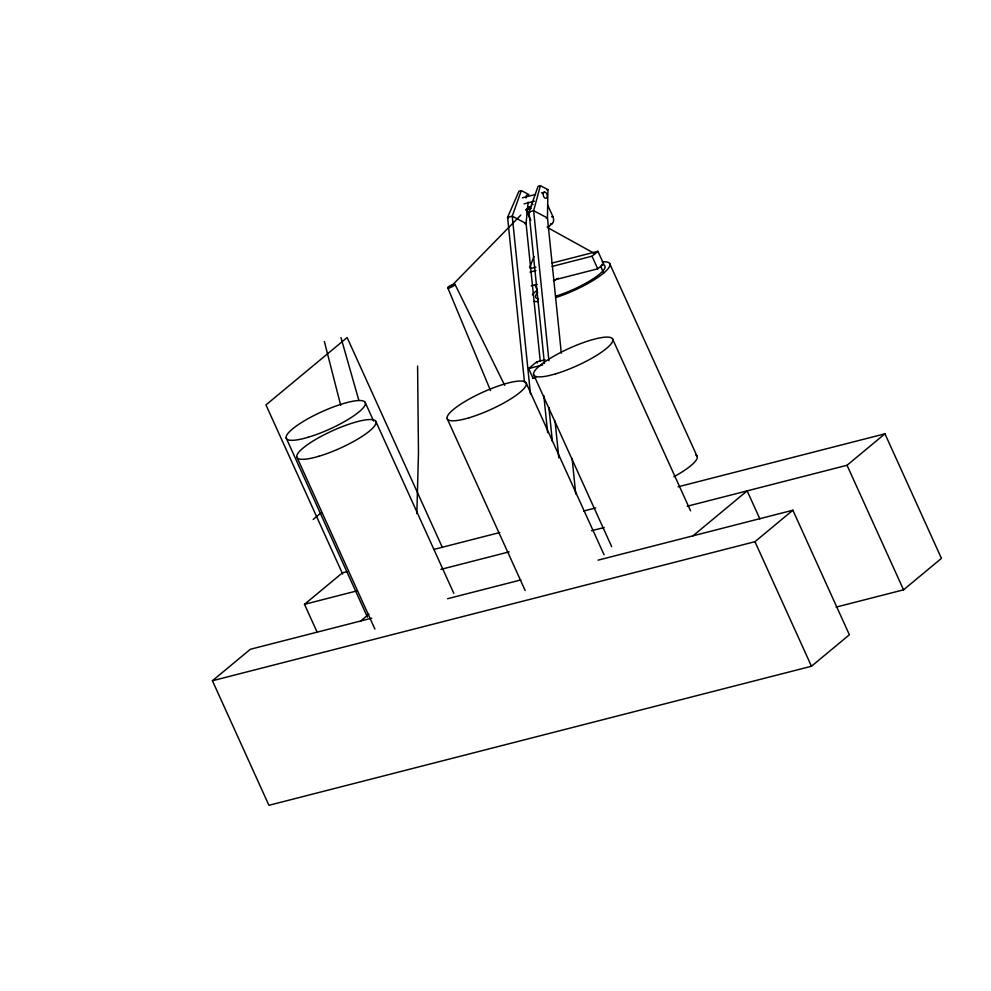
<?xml version="1.0" encoding="UTF-8"?>
<svg xmlns="http://www.w3.org/2000/svg" width="991" height="991" viewBox="0 0 991 991"><rect width="100%" height="100%" fill="white"/><g stroke="black" fill="none" stroke-linecap="round" stroke-linejoin="round"><path stroke-width="1.49" d="M544.418 363.412L528.983 211.913L538.076 186.296L540.392 185.689L547.936 189.653L547.453 217.97L561.315 353.143M416.839 513.611L418.475 452.862L417.595 366.063M528.116 202.152L526.06 223.446L540.293 361.455M526.01 198.089L526.518 195.14M540.392 185.689L533.629 210.724L548.927 360.749M527.683 194.843L528.847 194.546L521.303 190.594L512.236 216.199L530.482 394.145M529.603 267.917L533.976 256.458M451.4 286.089L520.808 215.109M321.394 512.483L313.193 519.445M535.883 377.596L533.071 378.314L528.649 368.553L536.664 361.864L545.1 359.696M533.071 378.314L534.57 377.063M530.804 220.299L525.998 209.72L529.058 207.169L531.56 206.537M532.712 204.146L532.142 204.617L532.762 204.456M547.391 227.162A5.413 3.307 75.6 0 0 548.543 226.666L552.334 223.52A5.413 3.307 75.6 0 0 552.854 216.459L547.577 204.815M552.136 266.418L592.011 256.198L597.907 251.305L603.63 263.916L597.734 268.809L553.424 280.168M598.044 560.163L792.874 510.216L849.374 634.785L811.468 666.249L268.92 805.311L212.421 680.743L250.339 649.278L371.736 618.161M317.194 632.32L304.497 604.324L342.403 572.86L346.9 571.708M360.724 620.985L368.974 614.147M692.994 535.821L747.152 490.867L759.874 518.925M212.421 680.743L754.969 541.693L792.874 510.216M687.283 506.215L847.032 465.275L884.951 433.798L941.45 558.367L903.544 589.831L836.094 607.111M546.772 189.95L547.936 189.653M521.303 190.594L518.974 191.189L507.578 217.401L524.474 382.105M522.393 197.816L535.586 194.434M541.445 192.935L544.381 192.18M524.078 203.861L534.347 201.235M525.998 209.72L530.978 208.432M524.896 223.743L526.06 223.446L512.236 216.199L507.578 217.401L508.445 217.847M546.289 218.268L547.453 217.97L533.629 210.724L528.983 211.913L529.838 212.359M551.615 216.781L552.854 216.459M550.463 224.003L552.334 223.52M547.292 226.989L548.543 226.666M531.461 268.338L535.896 267.198M552.136 263.036L597.907 251.305M529.987 272.091L535.896 270.58M531.275 285.842L537.184 284.33M528.649 368.553L542.696 364.948M433.823 549.423L499.774 532.526M583.699 511.009L595.69 507.937M678.117 486.816L884.951 433.798M304.497 604.324L356.946 590.884M440.884 569.367L509.176 551.863M591.491 530.767L604.237 527.497M447.536 598.737L520.87 579.933M548.134 227.856L594.959 253.746M454.993 284.355L504.692 385.313M847.032 465.275L903.544 589.831M754.969 541.693L811.468 666.249M609.601 263.47L697.218 456.603M600.682 266.356L603.742 273.107M592.011 256.198L597.734 268.809M612.5 338.786L690.554 510.836M534.843 284.739L537.295 290.14M533.616 374.586L611.67 546.648M526.01 382.699L604.052 554.762M447.127 418.512L525.18 590.562M442.382 547.503L347.135 337.547L265.96 404.923L342.663 574.024M375.738 421.212L453.791 593.275M365.072 402.197L373.644 421.088M296.854 457.024L374.908 629.074M286.188 438.01L367.426 617.083M536.664 361.864L537.221 363.078M447.721 287.663L490.52 390.553M340.966 337.609L358.878 400.475M324.379 341.548L340.681 405.245M572.104 458.449L575.746 494.026M543.811 395.607L547.627 432.596M555.071 421.051L558.813 457.83M548.915 407.536L552.371 441.367M695.769 455.03A43.344 9.526 -24.4 0 1 673.88 476.745M602.218 261.847A43.344 9.526 -24.4 0 1 601.909 274.47A43.344 9.526 -24.4 0 1 556.199 297.436M538.398 301.499A43.344 9.526 -24.4 0 1 534.124 301.413M532.328 294.909A43.344 9.526 -24.4 0 1 537.085 290.19M602.045 264.374A38.017 8.362 -24.4 0 1 594.749 277.728A38.017 8.362 -24.4 0 1 555.641 296.222M538.571 298.985A38.017 8.362 -24.4 0 1 537.791 292.333M553.833 280.676A38.017 8.362 -24.4 0 1 558.367 278.198M530.693 208.395A3.146 1.92 75.6 0 1 529.058 207.169M308.213 437.254A43.344 9.526 -24.4 0 0 365.357 402.817A43.344 9.526 -24.4 0 0 303.754 421.163A43.344 9.526 -24.4 0 0 308.213 437.254M318.879 456.269A43.344 9.526 -24.4 0 0 376.023 421.832A43.344 9.526 -24.4 0 0 314.42 440.177A43.344 9.526 -24.4 0 0 318.879 456.269M469.139 417.756A43.344 9.526 -24.4 0 0 526.283 383.319A43.344 9.526 -24.4 0 0 464.692 401.665A43.344 9.526 -24.4 0 0 469.139 417.756M555.629 373.842A43.344 9.526 -24.4 0 0 612.785 339.405A43.344 9.526 -24.4 0 0 551.182 357.751A43.344 9.526 -24.4 0 0 555.629 373.842M543.241 193.926A3.146 1.92 75.6 0 0 545.892 198.274A3.146 1.92 75.6 0 0 546.537 193.418A3.146 1.92 75.6 0 0 543.241 193.926M449.567 287.712A4.026 0.88 -24.4 0 0 455.08 284.516A4.026 0.88 -24.4 0 0 449.555 286.052A4.026 0.88 -24.4 0 0 449.567 287.712"/></g></svg>
